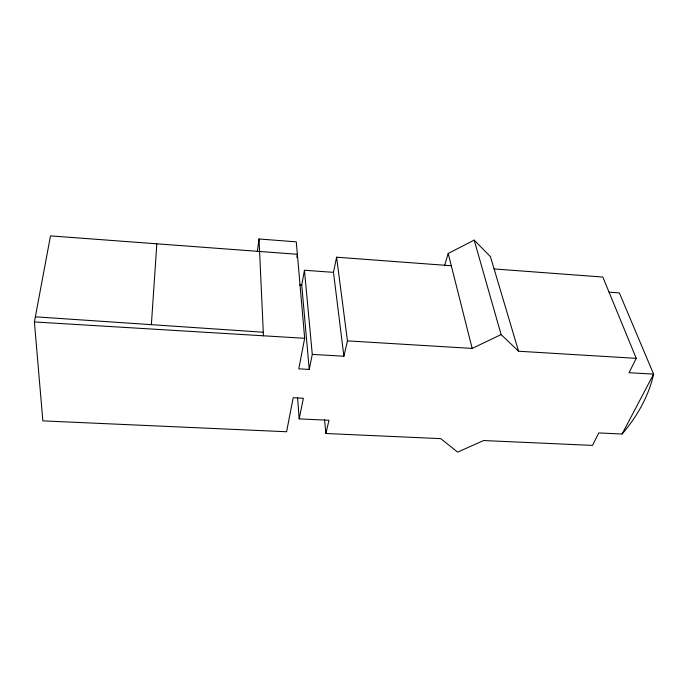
<?xml version="1.0" encoding="UTF-8"?>
<svg xmlns="http://www.w3.org/2000/svg" width="688" height="688" viewBox="0 0 688 688"><rect width="100%" height="100%" fill="white"/><g stroke="black" fill="none" stroke-linecap="round" stroke-linejoin="round"><path stroke-width="1.03" d="M151.369 324.667L156.838 243.81M257.321 251.713L259.015 238.985L296.279 241.841L304.672 338.29L298.764 368.837L309.23 369.413L312.283 354.397L304.449 270.264L333.474 272.345L343.88 356.221L312.283 354.397M296.82 257.407L297.362 254.285L50.499 235.889L34.4 321.95L42.854 420.875L286.595 431.754L293.174 397.741L303.365 398.249L299.177 418.88L328.976 420.282L325.897 433.509L440.767 438.634L457.64 452.111L483.621 440.544L592.514 445.403L598.784 432.924L622.09 434.025L653.6 374.134L619.346 292.899L609 292.159M309.23 369.413L301.74 285.116L304.449 270.264M333.474 272.345L336.604 257.209L451.302 265.749M343.88 356.221L347.449 340.878L336.604 257.209M444.5 265.817L448.206 253.476L474.187 240.103L490.458 256.71L518.589 351.233L636.254 358.345L629.038 372.715L653.6 374.134A210.949 141.883 -11.8 0 1 622.09 434.025M347.449 340.878L472.166 348.42L501.113 334.574L518.589 351.233M34.4 321.95L304.672 338.29M35.363 316.815L263.289 332.235M299.607 284.97L301.74 285.116M494.096 268.939L602.826 277.04L636.254 358.345M474.187 240.103L501.113 334.574M448.206 253.476L472.166 348.42M324.53 419.628L325.897 433.509M297.56 397.466L299.177 418.88M259.015 238.985L263.452 335.804"/></g></svg>
